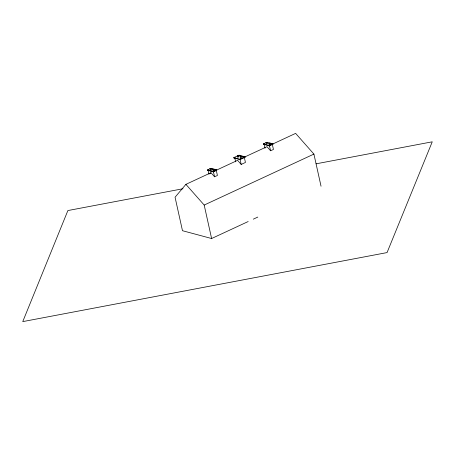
<?xml version="1.0" encoding="UTF-8"?>
<svg xmlns="http://www.w3.org/2000/svg" width="455" height="455" viewBox="0 0 455 455"><rect width="100%" height="100%" fill="white"/><g stroke="black" fill="none" stroke-linecap="round" stroke-linejoin="round"><path stroke-width="0.68" d="M208.794 170.409L213.412 171.649L216.273 170.318L217.416 175.471L214.555 176.796L210.949 172.718L185.902 184.355L175.061 197.237L182.483 230.708L211.609 238.528L248.18 221.539M210.056 173.782L210.949 172.718M210.443 169.425C209.277 170.142 212.195 169.795 211.308 169.288M237.749 156.742C236.583 157.458 239.501 157.112 238.608 156.605M266.431 143.422C265.401 144.138 268.223 143.734 267.335 143.257M213.162 170.159C211.973 171.097 215.465 170.113 213.702 170.022M240.468 157.475C239.302 158.186 242.219 157.839 241.326 157.333M269.15 144.15C268.12 144.866 270.941 144.463 270.054 143.99M233.83 157.623L239.046 155.195L245.074 156.816L245.154 157.18L239.933 159.603L233.91 157.982L233.83 157.623L239.853 159.239L266.977 146.692L270.583 150.77L273.444 149.445L272.3 144.292M263.411 143.939L267.034 142.261L272.892 143.831L272.972 144.195L269.349 145.873L263.49 144.303L263.411 143.939L269.269 145.515L272.892 143.831M207.543 169.942L210.983 168.344L216.705 169.88L216.785 170.244L213.344 171.842L207.622 170.306L207.543 169.942L213.264 171.478L216.705 169.88M233.91 157.982L235.07 157.447M237.391 156.366L239.131 155.559L239.046 155.195M263.49 144.303L264.696 143.74M207.622 170.306L208.771 169.772M216.381 170.193L237.59 160.342L241.19 164.426L245.433 162.452L244.295 157.305M272.42 144.167L295.625 133.383L313.91 154.086L321.037 186.22M243.687 157.584L240.052 159.273L241.19 164.426M269.44 145.623L271.732 144.559M185.902 184.355L204.187 205.057L313.91 154.086M253.316 219.156L257.809 217.069M183.001 188.74L67.886 210.557L22.75 321.617L387.057 252.582L432.25 141.812L316.077 163.828M271.669 143.843L272.972 144.195M239.796 155.741L245.154 157.18M211.7 168.879L216.785 170.244M269.36 145.259L270.583 150.77M269.269 145.515L269.349 145.873M267.034 142.261L267.113 142.62M264.082 143.843L265.037 148.165M239.853 159.239L239.933 159.603M238.932 155.525L239.011 155.889M234.769 157.857L235.65 161.815M213.332 171.285L214.555 176.796M213.264 171.478L213.344 171.842M210.983 168.344L211.063 168.708M208.054 169.869L209.01 174.191M204.187 205.057L211.609 238.528M209.926 168.714L211.33 168.487L209.926 168.714M212.644 169.448L214.049 169.214L212.644 169.448M237.231 156.031L238.63 155.803L237.231 156.031M239.95 156.765L241.349 156.531L239.95 156.765M265.959 142.688L267.358 142.46L265.959 142.688M268.677 143.416L270.077 143.188L268.677 143.416"/></g></svg>
